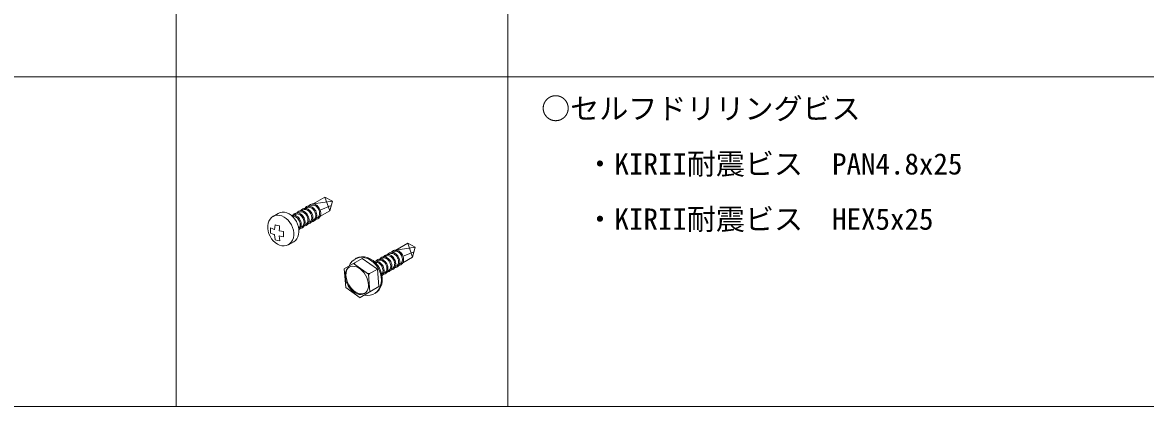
# Model space of a CAD drawing. Units: millimetres on the paper, with parts at other scales. Extents: x -210 to 210, y -148 to 148.
# Drawn here: x -150.7 to -99.9, y 101.6 to 119 of the extents above; entities that cross this region are included whole.
import ezdxf
from ezdxf.enums import TextEntityAlignment as Align

# ---------------------------------------------------------------- set-up
doc = ezdxf.new("R2010")
doc.units = ezdxf.units.MM
doc.layers.add('0-C_ビス__アンカ__ボルト__強調図形', color=2, linetype='Continuous', lineweight=18)
doc.layers.add('F-3_野縁', color=3, linetype='Continuous', lineweight=18)
doc.layers.add('F-6_文字__矢印', color=7, linetype='Continuous')
doc.styles.add('ＭＳ ゴシック', font='')
doc.styles.get('ＭＳ ゴシック').set_extended_font_data('MS Gothic')

msp = doc.modelspace()

# ---------------------------------------------------------------- linework, layer by layer
at = {"layer": '0-C_ビス__アンカ__ボルト__強調図形'}
for p, q in [((-137.561, 110.805), (-137.027, 111.114)), ((-137.561, 110.805), (-136.687, 110.932)), ((-137.238, 110.522), (-136.741, 110.73)), ((-136.687, 110.932), (-137.027, 111.114)), ((-137.027, 111.114), (-136.807, 110.485)), ((-136.687, 110.932), (-136.807, 110.485)), ((-139.367, 110.238), (-139.133, 110.374)), ((-138.268, 110.161), (-138.306, 110.194)), ((-138.233, 110.121), (-138.268, 110.161)), ((-137.247, 110.23), (-136.807, 110.485)), ((-138.202, 110.076), (-138.233, 110.121)), ((-133.816, 108.718), (-133.282, 109.026)), ((-133.816, 108.718), (-132.942, 108.845)), ((-133.493, 108.434), (-132.996, 108.643)), ((-132.942, 108.845), (-133.282, 109.026)), ((-133.282, 109.026), (-133.061, 108.398)), ((-132.942, 108.845), (-133.061, 108.398)), ((-136.16, 107.866), (-135.336, 108.337)), ((-135.642, 108.035), (-135.693, 108.127)), ((-134.652, 107.858), (-135.336, 108.337)), ((-133.502, 108.143), (-133.061, 108.398)), ((-136.083, 107.022), (-136.16, 107.866)), ((-135.055, 107.624), (-135.739, 108.103)), ((-135.015, 107.652), (-135.095, 107.652)), ((-134.652, 107.858), (-135.06, 107.624)), ((-135.06, 107.63), (-134.99, 106.823)), ((-135.015, 107.652), (-135.055, 107.582)), ((-134.652, 107.858), (-134.582, 107.061)), ((-134.514, 107.659), (-134.569, 107.805)), ((-136.083, 107.022), (-135.428, 106.563)), ((-135.426, 106.569), (-134.582, 107.061)), ((-134.944, 106.853), (-134.99, 106.853))]:
    msp.add_line(p, q, dxfattribs=at)
for points in [[(-137.61, 110.009), (-137.561, 110.016), (-137.517, 110.033), (-137.477, 110.06), (-137.444, 110.096), (-137.418, 110.14), (-137.4, 110.19), (-137.391, 110.246), (-137.39, 110.305), (-137.399, 110.365), (-137.416, 110.425), (-137.441, 110.484), (-137.474, 110.538), (-137.513, 110.587), (-137.557, 110.628), (-137.605, 110.662), (-137.656, 110.686), (-137.707, 110.7), (-137.757, 110.704), (-137.806, 110.697), (-137.85, 110.68), (-137.89, 110.653), (-137.923, 110.617), (-137.933, 110.603)], [(-137.584, 110.063), (-137.547, 110.075), (-137.514, 110.096), (-137.486, 110.124), (-137.464, 110.16), (-137.449, 110.201), (-137.441, 110.248), (-137.44, 110.298), (-137.447, 110.349), (-137.461, 110.401), (-137.482, 110.451), (-137.508, 110.499), (-137.541, 110.542), (-137.577, 110.579), (-137.617, 110.61), (-137.659, 110.633), (-137.701, 110.648), (-137.743, 110.654), (-137.783, 110.65), (-137.821, 110.638), (-137.854, 110.618), (-137.875, 110.597)], [(-137.434, 110.111), (-137.385, 110.117), (-137.341, 110.135), (-137.301, 110.162), (-137.268, 110.198), (-137.242, 110.241), (-137.224, 110.292), (-137.215, 110.347), (-137.214, 110.406), (-137.223, 110.467), (-137.24, 110.527), (-137.265, 110.585), (-137.298, 110.639), (-137.337, 110.688), (-137.381, 110.73), (-137.429, 110.763), (-137.48, 110.788), (-137.531, 110.802), (-137.582, 110.806), (-137.63, 110.799), (-137.675, 110.782), (-137.714, 110.755), (-137.747, 110.719), (-137.757, 110.704)], [(-137.408, 110.164), (-137.371, 110.176), (-137.338, 110.197), (-137.31, 110.226), (-137.288, 110.261), (-137.273, 110.303), (-137.265, 110.349), (-137.264, 110.399), (-137.271, 110.451), (-137.285, 110.502), (-137.306, 110.553), (-137.333, 110.6), (-137.365, 110.643), (-137.401, 110.681), (-137.441, 110.712), (-137.483, 110.735), (-137.525, 110.749), (-137.567, 110.755), (-137.607, 110.752), (-137.645, 110.74), (-137.678, 110.719), (-137.699, 110.699)], [(-138.67, 108.96), (-138.435, 109.096), (-138.358, 109.153), (-138.294, 109.228), (-138.245, 109.318), (-138.212, 109.421), (-138.197, 109.534), (-138.199, 109.652), (-138.219, 109.773), (-138.256, 109.893), (-138.31, 110.008), (-138.377, 110.115), (-138.457, 110.211), (-138.547, 110.291), (-138.645, 110.355), (-138.746, 110.4), (-138.849, 110.425), (-138.949, 110.429), (-139.045, 110.411), (-139.133, 110.374)], [(-138.187, 109.649), (-138.153, 109.683), (-138.125, 109.726), (-138.106, 109.775), (-138.095, 109.83), (-138.093, 109.889), (-138.1, 109.949), (-138.116, 110.009), (-138.14, 110.068), (-138.172, 110.123), (-138.21, 110.173), (-138.253, 110.216), (-138.301, 110.251), (-138.351, 110.277), (-138.402, 110.292), (-138.453, 110.298), (-138.502, 110.293), (-138.536, 110.282)], [(-138.306, 110.194), (-138.348, 110.22), (-138.39, 110.237), (-138.432, 110.246), (-138.473, 110.246), (-138.494, 110.243)], [(-138.137, 109.704), (-138.089, 109.711), (-138.044, 109.728), (-138.005, 109.755), (-137.972, 109.791), (-137.946, 109.835), (-137.928, 109.886), (-137.918, 109.941), (-137.918, 110), (-137.926, 110.061), (-137.944, 110.121), (-137.969, 110.179), (-138.002, 110.233), (-138.041, 110.282), (-138.085, 110.324), (-138.133, 110.357), (-138.183, 110.381), (-138.235, 110.396), (-138.285, 110.399), (-138.334, 110.393), (-138.378, 110.376), (-138.418, 110.349), (-138.451, 110.313), (-138.461, 110.298)], [(-138.112, 109.758), (-138.074, 109.77), (-138.041, 109.791), (-138.014, 109.819), (-137.992, 109.855), (-137.977, 109.897), (-137.969, 109.943), (-137.968, 109.993), (-137.975, 110.044), (-137.989, 110.096), (-138.009, 110.146), (-138.036, 110.194), (-138.068, 110.237), (-138.105, 110.275), (-138.145, 110.305), (-138.186, 110.328), (-138.229, 110.343), (-138.271, 110.349), (-138.311, 110.346), (-138.348, 110.334), (-138.381, 110.313), (-138.402, 110.293)], [(-137.962, 109.806), (-137.913, 109.813), (-137.869, 109.83), (-137.829, 109.857), (-137.796, 109.893), (-137.77, 109.937), (-137.752, 109.987), (-137.742, 110.043), (-137.742, 110.102), (-137.751, 110.162), (-137.768, 110.222), (-137.793, 110.28), (-137.826, 110.335), (-137.865, 110.383), (-137.909, 110.425), (-137.957, 110.459), (-138.007, 110.483), (-138.059, 110.497), (-138.109, 110.501), (-138.158, 110.494), (-138.202, 110.477), (-138.242, 110.45), (-138.275, 110.414), (-138.285, 110.399)], [(-137.936, 109.86), (-137.898, 109.872), (-137.865, 109.892), (-137.838, 109.921), (-137.816, 109.957), (-137.801, 109.998), (-137.793, 110.045), (-137.792, 110.094), (-137.799, 110.146), (-137.813, 110.198), (-137.833, 110.248), (-137.86, 110.295), (-137.892, 110.339), (-137.929, 110.376), (-137.969, 110.407), (-138.011, 110.43), (-138.053, 110.445), (-138.095, 110.451), (-138.135, 110.447), (-138.172, 110.435), (-138.205, 110.415), (-138.226, 110.394)], [(-137.786, 109.908), (-137.737, 109.914), (-137.693, 109.931), (-137.653, 109.958), (-137.62, 109.994), (-137.594, 110.038), (-137.576, 110.089), (-137.567, 110.144), (-137.566, 110.203), (-137.575, 110.264), (-137.592, 110.324), (-137.617, 110.382), (-137.65, 110.436), (-137.689, 110.485), (-137.733, 110.527), (-137.781, 110.56), (-137.831, 110.585), (-137.883, 110.599), (-137.933, 110.603), (-137.982, 110.596), (-138.026, 110.579), (-138.066, 110.552), (-138.099, 110.516), (-138.109, 110.501)], [(-137.76, 109.961), (-137.723, 109.973), (-137.69, 109.994), (-137.662, 110.023), (-137.64, 110.058), (-137.625, 110.1), (-137.617, 110.146), (-137.616, 110.196), (-137.623, 110.247), (-137.637, 110.299), (-137.658, 110.35), (-137.684, 110.397), (-137.717, 110.44), (-137.753, 110.478), (-137.793, 110.509), (-137.835, 110.532), (-137.877, 110.546), (-137.919, 110.552), (-137.959, 110.549), (-137.996, 110.537), (-138.029, 110.516), (-138.051, 110.496)], [(-139.485, 109.718), (-139.489, 109.598), (-139.487, 109.482)], [(-139.485, 109.718), (-139.408, 109.685), (-139.32, 109.653), (-139.295, 109.645)], [(-139.276, 109.86), (-139.288, 109.744), (-139.295, 109.645)], [(-139.276, 109.86), (-139.175, 109.831), (-139.07, 109.806)], [(-139.07, 109.806), (-139.082, 109.691), (-139.089, 109.59), (-138.982, 109.568), (-138.897, 109.554)], [(-138.199, 109.707), (-138.175, 109.74), (-138.157, 109.78), (-138.146, 109.825), (-138.143, 109.874), (-138.147, 109.925), (-138.159, 109.977), (-138.177, 110.028), (-138.202, 110.076)], [(-139.487, 109.482), (-139.411, 109.449), (-139.323, 109.417), (-139.295, 109.408), (-139.287, 109.299), (-139.274, 109.2), (-139.27, 109.181)], [(-139.27, 109.181), (-139.169, 109.152), (-139.065, 109.128)], [(-139.089, 109.353), (-138.982, 109.331), (-138.898, 109.317)], [(-139.089, 109.353), (-139.081, 109.244), (-139.068, 109.144), (-139.065, 109.128)], [(-138.897, 109.554), (-138.9, 109.435), (-138.898, 109.318), (-138.898, 109.317)], [(-133.689, 108.023), (-133.64, 108.03), (-133.596, 108.047), (-133.556, 108.074), (-133.523, 108.11), (-133.497, 108.154), (-133.479, 108.205), (-133.47, 108.26), (-133.469, 108.319), (-133.478, 108.38), (-133.495, 108.44), (-133.52, 108.498), (-133.553, 108.552), (-133.592, 108.601), (-133.636, 108.643), (-133.684, 108.676), (-133.735, 108.7), (-133.786, 108.715), (-133.836, 108.718), (-133.885, 108.712), (-133.929, 108.694), (-133.969, 108.668), (-134.002, 108.632), (-134.012, 108.617)], [(-133.663, 108.077), (-133.626, 108.089), (-133.593, 108.11), (-133.565, 108.138), (-133.543, 108.174), (-133.528, 108.216), (-133.52, 108.262), (-133.519, 108.312), (-133.526, 108.363), (-133.54, 108.415), (-133.561, 108.465), (-133.587, 108.513), (-133.62, 108.556), (-133.656, 108.594), (-133.696, 108.624), (-133.738, 108.647), (-133.78, 108.662), (-133.822, 108.668), (-133.862, 108.665), (-133.899, 108.653), (-133.932, 108.632), (-133.954, 108.611)], [(-134.569, 107.805), (-134.643, 107.943), (-134.735, 108.068), (-134.842, 108.176), (-134.961, 108.265), (-135.088, 108.331), (-135.22, 108.372), (-135.351, 108.388), (-135.479, 108.378), (-135.599, 108.341), (-135.708, 108.28), (-135.803, 108.196), (-135.879, 108.091), (-135.924, 108.001)], [(-134.765, 106.757), (-134.662, 106.828), (-134.575, 106.921), (-134.506, 107.034), (-134.458, 107.162), (-134.432, 107.302), (-134.429, 107.449), (-134.449, 107.6), (-134.491, 107.749), (-134.555, 107.892), (-134.637, 108.024), (-134.736, 108.142), (-134.849, 108.243), (-134.972, 108.322), (-135.101, 108.377), (-135.233, 108.408), (-135.363, 108.412), (-135.488, 108.39), (-135.604, 108.343), (-135.66, 108.308)], [(-134.442, 107.561), (-134.407, 107.596), (-134.38, 107.639), (-134.361, 107.688), (-134.35, 107.743), (-134.348, 107.801), (-134.355, 107.862), (-134.371, 107.922), (-134.395, 107.981), (-134.426, 108.036), (-134.465, 108.085), (-134.508, 108.128), (-134.555, 108.163), (-134.606, 108.189), (-134.657, 108.205), (-134.708, 108.211), (-134.757, 108.206), (-134.791, 108.195)], [(-134.453, 107.62), (-134.429, 107.653), (-134.412, 107.693), (-134.401, 107.738), (-134.398, 107.786), (-134.402, 107.837), (-134.414, 107.889), (-134.432, 107.94), (-134.457, 107.989), (-134.487, 108.034), (-134.523, 108.073), (-134.561, 108.107), (-134.603, 108.132), (-134.645, 108.15), (-134.687, 108.159), (-134.728, 108.159), (-134.749, 108.155)], [(-134.392, 107.617), (-134.344, 107.624), (-134.299, 107.641), (-134.26, 107.668), (-134.226, 107.704), (-134.2, 107.748), (-134.183, 107.798), (-134.173, 107.854), (-134.173, 107.913), (-134.181, 107.973), (-134.198, 108.033), (-134.224, 108.092), (-134.256, 108.146), (-134.295, 108.195), (-134.34, 108.236), (-134.388, 108.27), (-134.438, 108.294), (-134.489, 108.308), (-134.54, 108.312), (-134.588, 108.305), (-134.633, 108.288), (-134.673, 108.261), (-134.706, 108.225), (-134.716, 108.211)], [(-134.366, 107.671), (-134.329, 107.683), (-134.296, 107.704), (-134.268, 107.732), (-134.247, 107.768), (-134.231, 107.809), (-134.223, 107.856), (-134.223, 107.906), (-134.23, 107.957), (-134.244, 108.009), (-134.264, 108.059), (-134.291, 108.107), (-134.323, 108.15), (-134.36, 108.187), (-134.4, 108.218), (-134.441, 108.241), (-134.484, 108.256), (-134.526, 108.262), (-134.566, 108.259), (-134.603, 108.246), (-134.636, 108.226), (-134.657, 108.205)], [(-134.216, 107.719), (-134.168, 107.725), (-134.123, 107.743), (-134.084, 107.77), (-134.051, 107.806), (-134.025, 107.849), (-134.007, 107.9), (-133.997, 107.955), (-133.997, 108.014), (-134.005, 108.075), (-134.023, 108.135), (-134.048, 108.193), (-134.08, 108.247), (-134.12, 108.296), (-134.164, 108.338), (-134.212, 108.371), (-134.262, 108.396), (-134.314, 108.41), (-134.364, 108.414), (-134.412, 108.407), (-134.457, 108.39), (-134.497, 108.363), (-134.53, 108.327), (-134.54, 108.312)], [(-134.19, 107.772), (-134.153, 107.784), (-134.12, 107.805), (-134.093, 107.834), (-134.071, 107.869), (-134.056, 107.911), (-134.048, 107.957), (-134.047, 108.007), (-134.054, 108.059), (-134.068, 108.11), (-134.088, 108.161), (-134.115, 108.208), (-134.147, 108.251), (-134.184, 108.289), (-134.224, 108.32), (-134.265, 108.343), (-134.308, 108.357), (-134.35, 108.363), (-134.39, 108.36), (-134.427, 108.348), (-134.46, 108.327), (-134.481, 108.307)], [(-134.04, 107.82), (-133.992, 107.827), (-133.947, 107.844), (-133.908, 107.871), (-133.875, 107.907), (-133.849, 107.951), (-133.831, 108.001), (-133.821, 108.057), (-133.821, 108.116), (-133.829, 108.176), (-133.847, 108.237), (-133.872, 108.295), (-133.905, 108.349), (-133.944, 108.398), (-133.988, 108.44), (-134.036, 108.473), (-134.086, 108.497), (-134.138, 108.511), (-134.188, 108.515), (-134.237, 108.508), (-134.281, 108.491), (-134.321, 108.464), (-134.354, 108.428), (-134.364, 108.414)], [(-134.015, 107.874), (-133.977, 107.886), (-133.944, 107.907), (-133.917, 107.935), (-133.895, 107.971), (-133.88, 108.013), (-133.872, 108.059), (-133.871, 108.109), (-133.878, 108.16), (-133.892, 108.212), (-133.912, 108.262), (-133.939, 108.31), (-133.971, 108.353), (-134.008, 108.39), (-134.048, 108.421), (-134.089, 108.444), (-134.132, 108.459), (-134.174, 108.465), (-134.214, 108.462), (-134.251, 108.45), (-134.284, 108.429), (-134.305, 108.408)], [(-133.865, 107.922), (-133.816, 107.929), (-133.772, 107.946), (-133.732, 107.973), (-133.699, 108.009), (-133.673, 108.053), (-133.655, 108.103), (-133.645, 108.159), (-133.645, 108.218), (-133.654, 108.278), (-133.671, 108.338), (-133.696, 108.396), (-133.729, 108.451), (-133.768, 108.499), (-133.812, 108.541), (-133.86, 108.575), (-133.91, 108.599), (-133.962, 108.613), (-134.012, 108.617), (-134.061, 108.61), (-134.105, 108.593), (-134.145, 108.566), (-134.178, 108.53), (-134.188, 108.515)], [(-133.839, 107.975), (-133.801, 107.988), (-133.768, 108.008), (-133.741, 108.037), (-133.719, 108.073), (-133.704, 108.114), (-133.696, 108.161), (-133.695, 108.21), (-133.702, 108.262), (-133.716, 108.313), (-133.736, 108.364), (-133.763, 108.411), (-133.795, 108.454), (-133.832, 108.492), (-133.872, 108.523), (-133.914, 108.546), (-133.956, 108.561), (-133.998, 108.566), (-134.038, 108.563), (-134.075, 108.551), (-134.108, 108.53), (-134.13, 108.51)], [(-135.953, 107.927), (-136.005, 107.861), (-136.043, 107.781), (-136.065, 107.688), (-136.072, 107.586), (-136.063, 107.478), (-136.038, 107.366), (-135.998, 107.255), (-135.944, 107.148), (-135.878, 107.047), (-135.802, 106.957), (-135.718, 106.879), (-135.629, 106.816), (-135.537, 106.771), (-135.445, 106.744), (-135.357, 106.736), (-135.274, 106.747), (-135.199, 106.778), (-135.174, 106.794)], [(-135.237, 106.677), (-135.106, 106.661), (-134.978, 106.671), (-134.858, 106.708), (-134.749, 106.769), (-134.654, 106.853), (-134.577, 106.958), (-134.52, 107.079), (-134.485, 107.215), (-134.472, 107.359), (-134.482, 107.509), (-134.514, 107.659)]]:
    msp.add_lwpolyline(points, dxfattribs=at)
for points in [[(-139.435, 110.189), (-139.501, 110.117), (-139.552, 110.028), (-139.587, 109.927), (-139.605, 109.815), (-139.605, 109.697), (-139.587, 109.576), (-139.552, 109.456), (-139.501, 109.34), (-139.435, 109.232), (-139.356, 109.135), (-139.267, 109.052), (-139.171, 108.986), (-139.07, 108.938), (-138.967, 108.911), (-138.866, 108.904), (-138.77, 108.919), (-138.681, 108.954), (-138.602, 109.009), (-138.536, 109.082), (-138.485, 109.17), (-138.45, 109.272), (-138.432, 109.383), (-138.432, 109.501), (-138.45, 109.622), (-138.485, 109.742), (-138.536, 109.858), (-138.602, 109.966), (-138.681, 110.063), (-138.77, 110.146), (-138.866, 110.212), (-138.967, 110.26), (-139.07, 110.287), (-139.171, 110.294), (-139.267, 110.28), (-139.356, 110.244)], [(-135.998, 107.889), (-136.048, 107.822), (-136.084, 107.74), (-136.106, 107.646), (-136.111, 107.544), (-136.1, 107.435), (-136.074, 107.323), (-136.032, 107.212), (-135.977, 107.105), (-135.91, 107.005), (-135.833, 106.916), (-135.749, 106.84), (-135.659, 106.778), (-135.567, 106.735), (-135.476, 106.709), (-135.388, 106.703), (-135.306, 106.716), (-135.232, 106.749), (-135.169, 106.799), (-135.118, 106.867), (-135.082, 106.948), (-135.061, 107.042), (-135.056, 107.145), (-135.066, 107.254), (-135.093, 107.365), (-135.134, 107.476), (-135.189, 107.583), (-135.256, 107.683), (-135.333, 107.772), (-135.418, 107.849), (-135.507, 107.91), (-135.599, 107.954), (-135.69, 107.979), (-135.779, 107.985), (-135.861, 107.972), (-135.934, 107.939)]]:
    msp.add_lwpolyline(points, close=True, dxfattribs=at)
at = {"layer": 'F-3_野縁', "color": 4}
msp.add_line((-128.75, 131.5), (-128.75, 101.637), dxfattribs=at)
at = {"layer": 'F-3_野縁'}
for p, q in [((-191, 116.546), (-49.25, 116.546)), ((-191, 101.637), (-49.25, 101.637))]:
    msp.add_line(p, q, dxfattribs=at)
msp.add_lwpolyline([(-143.75, 131.5), (-143.75, 116.546), (-143.75, 101.637)], dxfattribs=at)

# ---------------------------------------------------------------- texts
at = {"layer": 'F-6_文字__矢印', "style": 'ＭＳ ゴシック'}
for s, p in [('○セルフドリリングビス', (-127.25, 114.346)), ('・KIRII耐震ビス\u3000PAN4.8x25', (-125.25, 111.846)), ('・KIRII耐震ビス\u3000HEX5x25', (-125.25, 109.346))]:
    msp.add_text(s, height=0.9622, dxfattribs=at).set_placement(p, align=Align.BOTTOM_LEFT)

doc.saveas('drawing.dxf')
